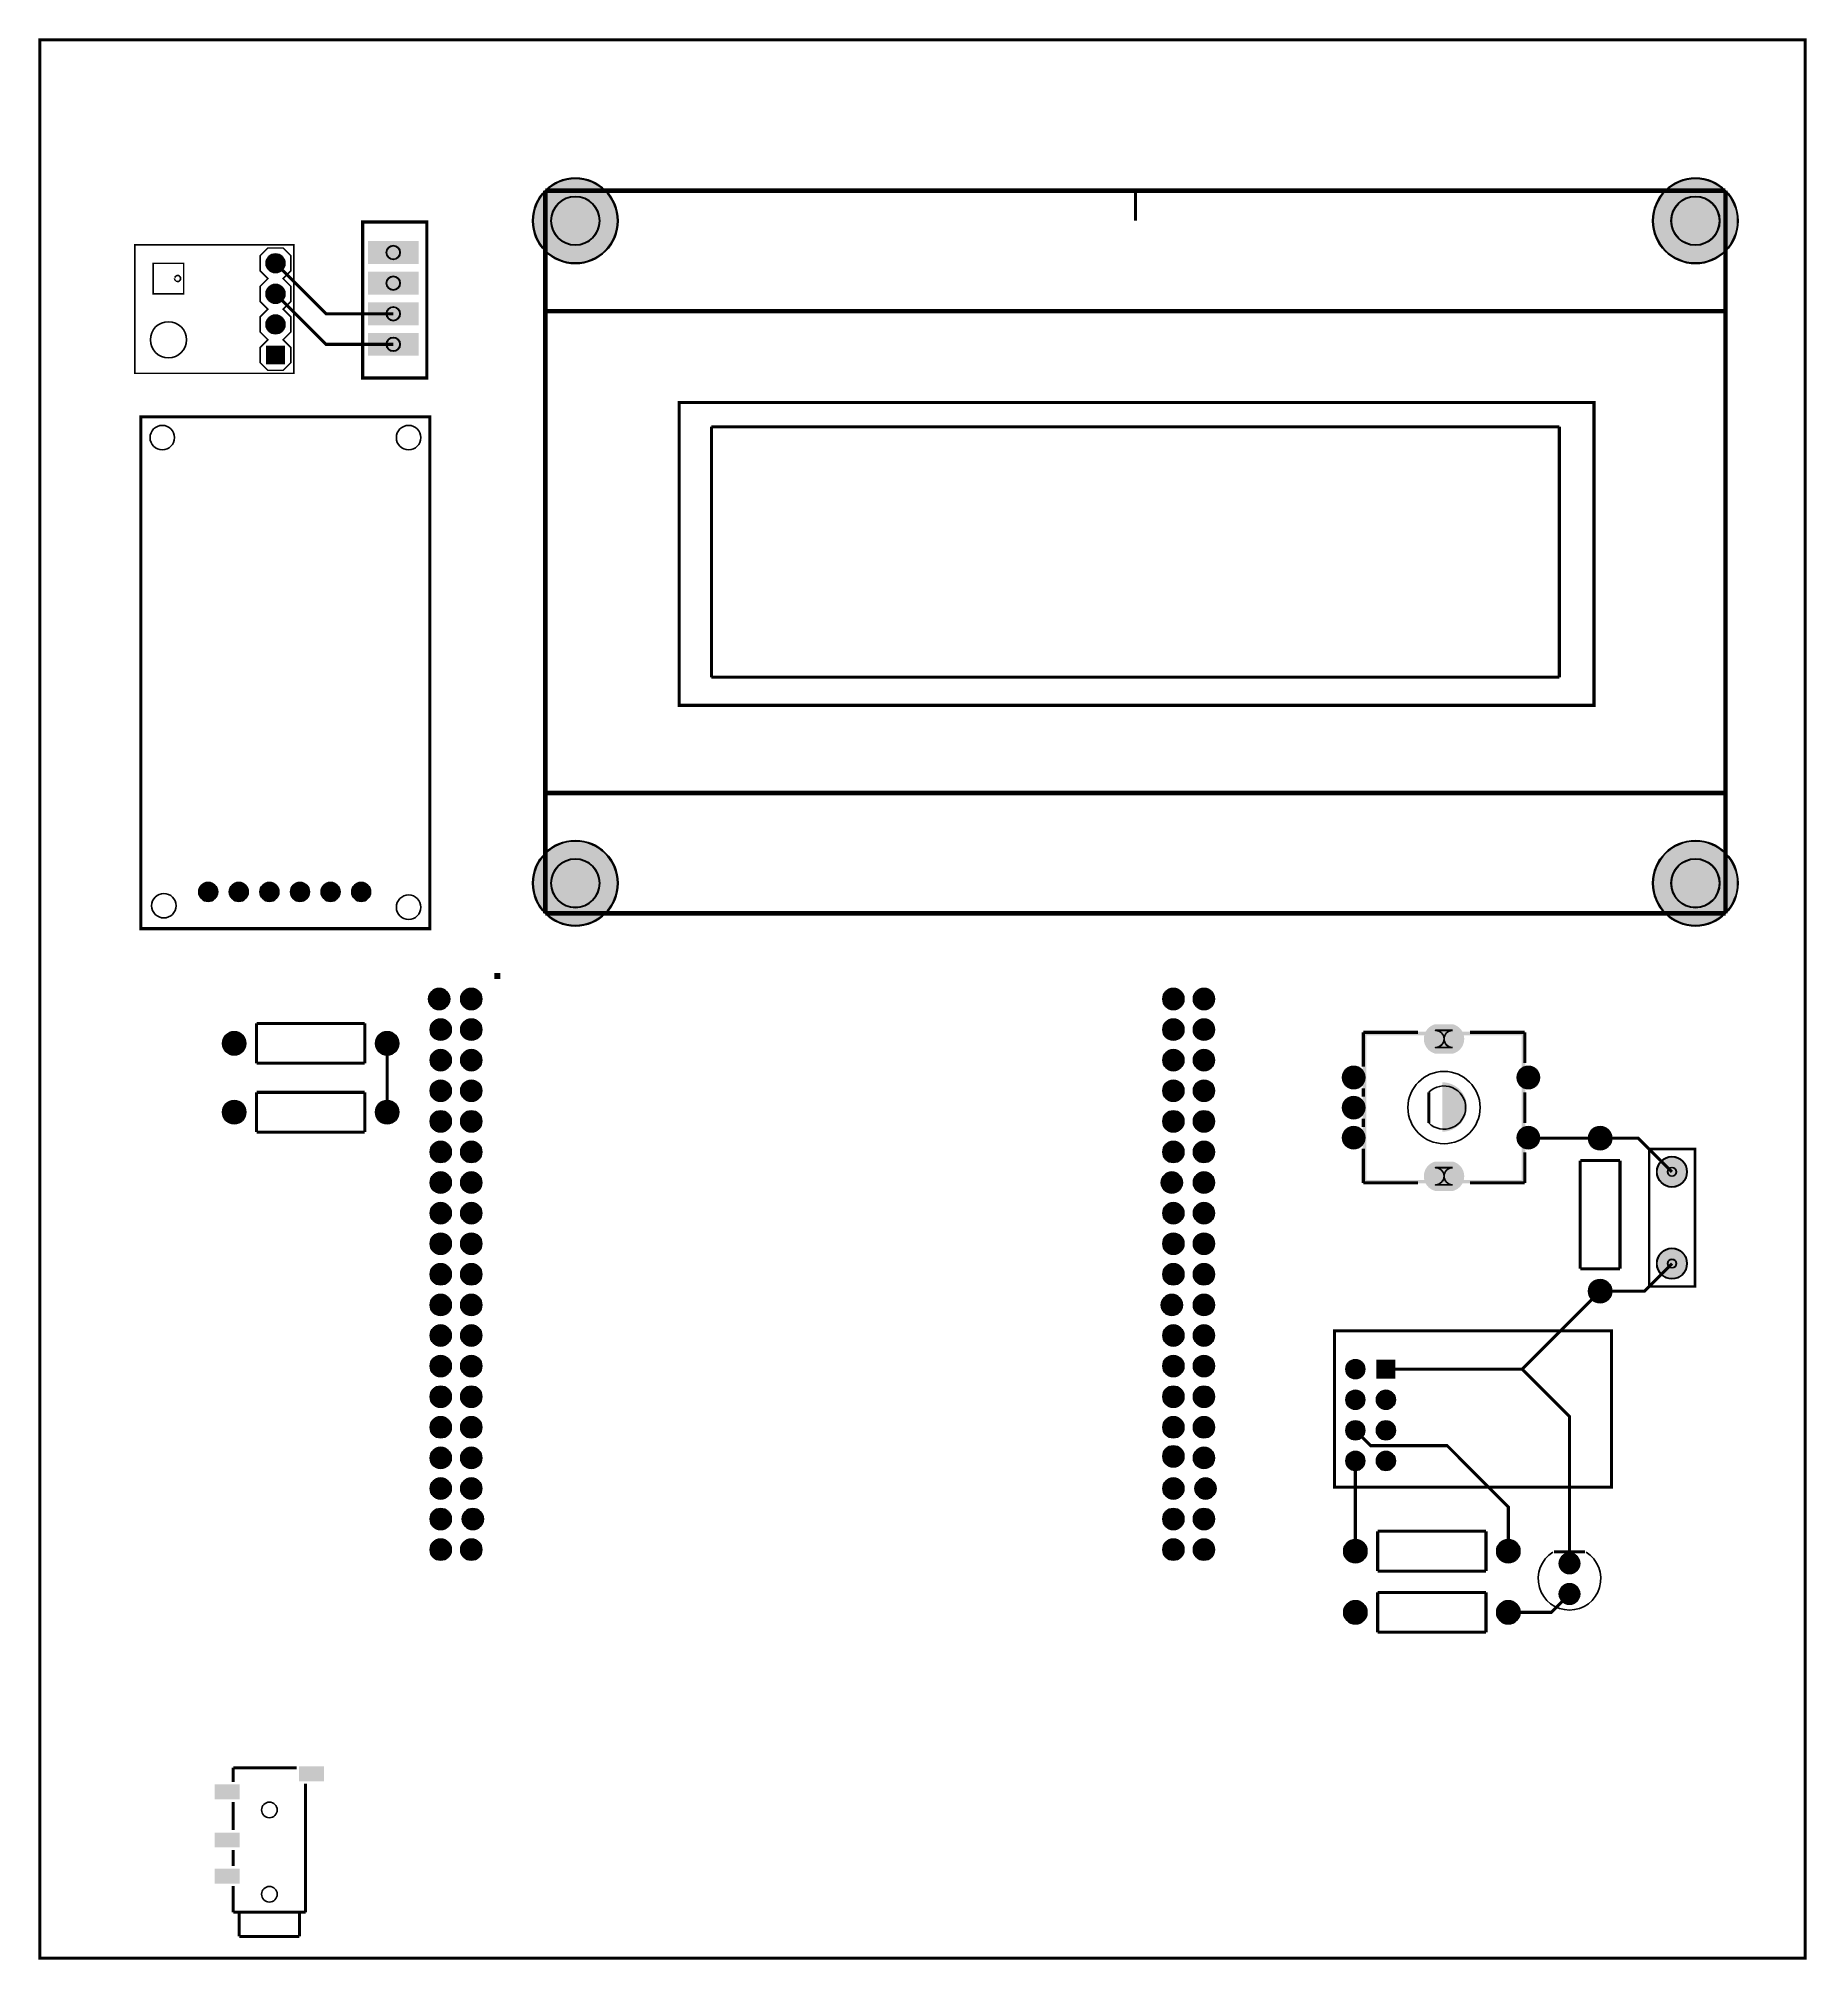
# Model space of a CAD drawing. Extents: x 295 to 6075, y -2935 to 3345.
import ezdxf

# ---------------------------------------------------------------- set-up
doc = ezdxf.new("R2010")
doc.units = 9
for name, color, linetype, true_color in [('BoardOutLine', 7, 'Continuous', 0xff00ff), ('BottomSolderMaskLayer', 7, 'Continuous', 0xaa00ff), ('Document', 7, 'Continuous', 0xffffff), ('Multi-Layer', 7, 'Continuous', 0xc0c0c0), ('TopLayer', 7, 'Continuous', 0xff0000), ('TopPasteMaskLayer', 7, 'Continuous', 0x808080), ('TopSilkLayer', 7, 'Continuous', 0xffcc00), ('TopSolderMaskLayer', 7, 'Continuous', 0x800080)]:
    doc.layers.add(name, color=color, linetype=linetype, true_color=true_color)

msp = doc.modelspace()

# ---------------------------------------------------------------- hatches: boundary and pattern name
at = {"layer": 'BottomSolderMaskLayer'}
for points in [[(1910.4, 2748.8, 1), (2190, 2748.8, 1)], [(5571.8, 2748.8, 1), (5851.4, 2748.8, 1)], [(1039.3, 2610, 1), (1100.7, 2610, 1)], [(1372.3, 2682.4), (1537.7, 2682.4), (1537.7, 2607.6), (1372.3, 2607.6)], [(1372.3, 2582.4), (1537.7, 2582.4), (1537.7, 2507.6), (1372.3, 2507.6)], [(1039.3, 2510, 1), (1100.7, 2510, 1)], [(1372.3, 2482.4), (1537.7, 2482.4), (1537.7, 2407.6), (1372.3, 2407.6)], [(1039.3, 2410, 1), (1100.7, 2410, 1)], [(1100.7, 2279.3), (1039.3, 2279.3), (1039.3, 2340.7), (1100.7, 2340.7)], [(1372.3, 2382.4), (1537.7, 2382.4), (1537.7, 2307.6), (1372.3, 2307.6)], [(1910.4, 583.4, 1), (2190, 583.4, 1)], [(5571.8, 583.4, 1), (5851.4, 583.4, 1)], [(819, 555, 1), (881, 555, 1)], [(919, 555, 1), (981, 555, 1)], [(1019, 555, 1), (1081, 555, 1)], [(1119, 555, 1), (1181, 555, 1)], [(1219, 555, 1), (1281, 555, 1)], [(1319, 555, 1), (1381, 555, 1)], [(1570.5, 205, 1), (1639.5, 205, 1)], [(1675.5, 205, 1), (1744.5, 205, 1)], [(3970.5, 205, 1), (4039.5, 205, 1)], [(4070.5, 205, 1), (4139.5, 205, 1)], [(1575.5, 105, 1), (1644.5, 105, 1)], [(1675.5, 105, 1), (1744.5, 105, 1)], [(3970.5, 105, 1), (4039.5, 105, 1)], [(4070.5, 105, 1), (4139.5, 105, 1)], [(897, 60, 1), (973, 60, 1)], [(1397, 60, 1), (1473, 60, 1)], [(4918, 122.7, -0.785398), (4918, 26.2), (4861.7, 26.2, -0.785398), (4861.7, 122.7)], [(1575.5, 5, 1), (1644.5, 5, 1)], [(1675.5, 5, 1), (1744.5, 5, 1)], [(3970.5, 5, 1), (4039.5, 5, 1)], [(4070.5, 5, 1), (4139.5, 5, 1)], [(1575.5, -95, 1), (1644.5, -95, 1)], [(1675.5, -95, 1), (1744.5, -95, 1)], [(3970.5, -95, 1), (4039.5, -95, 1)], [(4070.5, -95, 1), (4139.5, -95, 1)], [(4558.1, -51.6, 1), (4631, -51.6, 1)], [(5129, -51.6, 1), (5201.9, -51.6, 1)], [(4558.1, -150, 1), (4631, -150, 1)], [(897, -165, 1), (973, -165, 1)], [(1397, -165, 1), (1473, -165, 1)], [(1575.5, -195, 1), (1644.5, -195, 1)], [(1675.5, -195, 1), (1744.5, -195, 1)], [(3970.5, -195, 1), (4039.5, -195, 1)], [(4070.5, -195, 1), (4139.5, -195, 1)], [(4558.1, -248.4, 1), (4631, -248.4, 1)], [(5129, -248.4, 1), (5201.9, -248.4, 1)], [(5362, -250, 1), (5438, -250, 1)], [(1575.5, -295, 1), (1644.5, -295, 1)], [(1675.5, -295, 1), (1744.5, -295, 1)], [(3970.5, -295, 1), (4039.5, -295, 1)], [(4070.5, -295, 1), (4139.5, -295, 1)], [(5585, -360, 1), (5685, -360, 1)], [(1575.5, -395, 1), (1644.5, -395, 1)], [(1675.5, -395, 1), (1744.5, -395, 1)], [(3965.5, -395, 1), (4034.5, -395, 1)], [(4070.5, -395, 1), (4139.5, -395, 1)], [(4918, -326.2, -0.785398), (4918, -422.7), (4861.7, -422.7, -0.785398), (4861.7, -326.2)], [(1575.5, -495, 1), (1644.5, -495, 1)], [(1675.5, -495, 1), (1744.5, -495, 1)], [(3970.5, -495, 1), (4039.5, -495, 1)], [(4070.5, -495, 1), (4139.5, -495, 1)], [(1575.5, -595, 1), (1644.5, -595, 1)], [(1675.5, -595, 1), (1744.5, -595, 1)], [(3970.5, -595, 1), (4039.5, -595, 1)], [(4070.5, -595, 1), (4139.5, -595, 1)], [(5585, -660, 1), (5685, -660, 1)], [(1575.5, -695, 1), (1644.5, -695, 1)], [(1675.5, -695, 1), (1744.5, -695, 1)], [(3970.5, -695, 1), (4039.5, -695, 1)], [(4070.5, -695, 1), (4139.5, -695, 1)], [(5362, -750, 1), (5438, -750, 1)], [(1575.5, -795, 1), (1644.5, -795, 1)], [(1675.5, -795, 1), (1744.5, -795, 1)], [(3965.5, -795, 1), (4034.5, -795, 1)], [(4070.5, -795, 1), (4139.5, -795, 1)], [(1575.5, -895, 1), (1644.5, -895, 1)], [(1675.5, -895, 1), (1744.5, -895, 1)], [(3970.5, -895, 1), (4039.5, -895, 1)], [(4070.5, -895, 1), (4139.5, -895, 1)], [(1575.5, -995, 1), (1644.5, -995, 1)], [(1675.5, -995, 1), (1744.5, -995, 1)], [(3970.5, -995, 1), (4039.5, -995, 1)], [(4070.5, -995, 1), (4139.5, -995, 1)], [(4569, -1005, 1), (4631, -1005, 1)], [(4731, -974), (4731, -1036), (4669, -1036), (4669, -974)], [(1575.5, -1095, 1), (1644.5, -1095, 1)], [(1675.5, -1095, 1), (1744.5, -1095, 1)], [(3970.5, -1095, 1), (4039.5, -1095, 1)], [(4070.5, -1095, 1), (4139.5, -1095, 1)], [(4569, -1105, 1), (4631, -1105, 1)], [(4669, -1105, 1), (4731, -1105, 1)], [(1575.5, -1195, 1), (1644.5, -1195, 1)], [(1675.5, -1195, 1), (1744.5, -1195, 1)], [(3970.5, -1195, 1), (4039.5, -1195, 1)], [(4070.5, -1195, 1), (4139.5, -1195, 1)], [(4569, -1205, 1), (4631, -1205, 1)], [(4669, -1205, 1), (4731, -1205, 1)], [(3970.5, -1290, 1), (4039.5, -1290, 1)], [(1575.5, -1295, 1), (1644.5, -1295, 1)], [(1675.5, -1295, 1), (1744.5, -1295, 1)], [(4070.5, -1295, 1), (4139.5, -1295, 1)], [(4569, -1305, 1), (4631, -1305, 1)], [(4669, -1305, 1), (4731, -1305, 1)], [(1575.5, -1395, 1), (1644.5, -1395, 1)], [(1675.5, -1395, 1), (1744.5, -1395, 1)], [(3970.5, -1395, 1), (4039.5, -1395, 1)], [(4075.5, -1395, 1), (4144.5, -1395, 1)], [(1575.5, -1495, 1), (1644.5, -1495, 1)], [(1680.5, -1495, 1), (1749.5, -1495, 1)], [(3970.5, -1495, 1), (4039.5, -1495, 1)], [(4070.5, -1495, 1), (4139.5, -1495, 1)], [(1575.5, -1595, 1), (1644.5, -1595, 1)], [(1675.5, -1595, 1), (1744.5, -1595, 1)], [(3970.5, -1595, 1), (4039.5, -1595, 1)], [(4070.5, -1595, 1), (4139.5, -1595, 1)], [(4562, -1600, 1), (4638, -1600, 1)], [(5062, -1600, 1), (5138, -1600, 1)], [(5266.5, -1640, 1), (5333.5, -1640, 1)], [(5266.5, -1740, 1), (5333.5, -1740, 1)], [(4562, -1800, 1), (4638, -1800, 1)], [(5062, -1800, 1), (5138, -1800, 1)]]:
    msp.add_hatch(color=256, dxfattribs=at).paths.add_polyline_path(points)
at = {"layer": 'Document'}
for points in [[(5143.8, 98), (4624.1, 98), (4624.1, 86.2), (5143.8, 86.2)], [(4624.1, 86.2), (4624.1, -386.2), (4635.9, -386.2), (4635.9, 86.2)], [(5155.6, 98), (5155.6, -398), (5143.8, -398), (5143.8, 98)], [(4883.9, -67.3), (4886.5, -67.4), (4889.1, -67.5), (4891.6, -67.7), (4894.2, -68), (4896.7, -68.3), (4899.2, -68.8), (4901.7, -69.3), (4904.2, -69.9), (4906.7, -70.6), (4909.1, -71.4), (4911.5, -72.2), (4913.9, -73.1), (4916.3, -74.1), (4918.6, -75.2), (4920.9, -76.3), (4923.2, -77.5), (4925.4, -78.8), (4927.6, -80.1), (4929.7, -81.6), (4931.8, -83), (4933.8, -84.6), (4935.8, -86.2), (4937.8, -87.9), (4939.6, -89.6), (4941.5, -91.4), (4943.2, -93.3), (4944.9, -95.2), (4946.6, -97.1), (4948.2, -99.2), (4949.7, -101.2), (4951.1, -103.3), (4952.5, -105.5), (4953.8, -107.7), (4955.1, -109.9), (4956.3, -112.2), (4957.4, -114.5), (4958.4, -116.9), (4959.3, -119.2), (4960.2, -121.6), (4961, -124.1), (4961.7, -126.5), (4962.4, -129), (4962.9, -131.5), (4963.4, -134), (4963.8, -136.5), (4964.1, -139.1), (4964.4, -141.6), (4964.6, -144.2), (4964.6, -146.8), (4964.6, -149.3), (4964.6, -151.9), (4964.4, -154.4), (4964.1, -157), (4963.8, -159.5), (4963.4, -162), (4962.9, -164.6), (4962.4, -167.1), (4961.7, -169.5), (4961, -172), (4960.2, -174.4), (4959.3, -176.8), (4958.4, -179.2), (4957.4, -181.6), (4956.3, -183.9), (4955.1, -186.1), (4953.8, -188.4), (4952.5, -190.6), (4951.1, -192.7), (4949.7, -194.8), (4948.2, -196.9), (4946.6, -198.9), (4944.9, -200.9), (4943.2, -202.8), (4941.5, -204.6), (4939.6, -206.4), (4937.8, -208.2), (4935.8, -209.9), (4933.8, -211.5), (4931.8, -213), (4929.7, -214.5), (4927.6, -215.9), (4925.4, -217.3), (4923.2, -218.6), (4920.9, -219.8), (4918.6, -220.9), (4916.3, -222), (4913.9, -223), (4911.5, -223.9), (4909.1, -224.7), (4906.7, -225.5), (4904.2, -226.2), (4901.7, -226.8), (4899.2, -227.3), (4896.7, -227.7), (4894.2, -228.1), (4891.6, -228.4), (4889.1, -228.6), (4886.5, -228.7), (4883.9, -228.7)], [(5143.8, -398), (4624.1, -398), (4624.1, -386.2), (5143.8, -386.2)]]:
    msp.add_hatch(color=256, dxfattribs=at).paths.add_polyline_path(points)
at = {"layer": 'Multi-Layer'}
for points in [[(1912.4, 2748.8, 1), (2188, 2748.8, 1)], [(5573.8, 2748.8, 1), (5849.4, 2748.8, 1)], [(1040.3, 2610, 1), (1099.7, 2610, 1)], [(1376.3, 2678.5), (1533.7, 2678.5), (1533.7, 2611.5), (1376.3, 2611.5)], [(1376.3, 2578.5), (1533.7, 2578.5), (1533.7, 2511.5), (1376.3, 2511.5)], [(1040.3, 2510, 1), (1099.7, 2510, 1)], [(1376.3, 2478.5), (1533.7, 2478.5), (1533.7, 2411.5), (1376.3, 2411.5)], [(1040.3, 2410, 1), (1099.7, 2410, 1)], [(1099.7, 2280.3), (1040.3, 2280.3), (1040.3, 2339.7), (1099.7, 2339.7)], [(1376.3, 2378.5), (1533.7, 2378.5), (1533.7, 2311.5), (1376.3, 2311.5)], [(1912.4, 583.4, 1), (2188, 583.4, 1)], [(5573.8, 583.4, 1), (5849.4, 583.4, 1)], [(820, 555, 1), (880, 555, 1)], [(920, 555, 1), (980, 555, 1)], [(1020, 555, 1), (1080, 555, 1)], [(1120, 555, 1), (1180, 555, 1)], [(1220, 555, 1), (1280, 555, 1)], [(1320, 555, 1), (1380, 555, 1)], [(1572.5, 205, 1), (1637.5, 205, 1)], [(1677.5, 205, 1), (1742.5, 205, 1)], [(3972.5, 205, 1), (4037.5, 205, 1)], [(4072.5, 205, 1), (4137.5, 205, 1)], [(1577.5, 105, 1), (1642.5, 105, 1)], [(1677.5, 105, 1), (1742.5, 105, 1)], [(3972.5, 105, 1), (4037.5, 105, 1)], [(4072.5, 105, 1), (4137.5, 105, 1)], [(898, 60, 1), (972, 60, 1)], [(1398, 60, 1), (1472, 60, 1)], [(4917.4, 121.7, -0.785398), (4917.4, 27.2), (4862.3, 27.2, -0.785398), (4862.3, 121.7)], [(1577.5, 5, 1), (1642.5, 5, 1)], [(1677.5, 5, 1), (1742.5, 5, 1)], [(3972.5, 5, 1), (4037.5, 5, 1)], [(4072.5, 5, 1), (4137.5, 5, 1)], [(1577.5, -95, 1), (1642.5, -95, 1)], [(1677.5, -95, 1), (1742.5, -95, 1)], [(3972.5, -95, 1), (4037.5, -95, 1)], [(4072.5, -95, 1), (4137.5, -95, 1)], [(4559.1, -51.6, 1), (4630, -51.6, 1)], [(5130, -51.6, 1), (5200.9, -51.6, 1)], [(4559.1, -150, 1), (4630, -150, 1)], [(898, -165, 1), (972, -165, 1)], [(1398, -165, 1), (1472, -165, 1)], [(1577.5, -195, 1), (1642.5, -195, 1)], [(1677.5, -195, 1), (1742.5, -195, 1)], [(3972.5, -195, 1), (4037.5, -195, 1)], [(4072.5, -195, 1), (4137.5, -195, 1)], [(4559.1, -248.4, 1), (4630, -248.4, 1)], [(5130, -248.4, 1), (5200.9, -248.4, 1)], [(5363, -250, 1), (5437, -250, 1)], [(1577.5, -295, 1), (1642.5, -295, 1)], [(1677.5, -295, 1), (1742.5, -295, 1)], [(3972.5, -295, 1), (4037.5, -295, 1)], [(4072.5, -295, 1), (4137.5, -295, 1)], [(5586, -360, 1), (5684, -360, 1)], [(1577.5, -395, 1), (1642.5, -395, 1)], [(1677.5, -395, 1), (1742.5, -395, 1)], [(3967.5, -395, 1), (4032.5, -395, 1)], [(4072.5, -395, 1), (4137.5, -395, 1)], [(4917.4, -327.2, -0.785398), (4917.4, -421.7), (4862.3, -421.7, -0.785398), (4862.3, -327.2)], [(1577.5, -495, 1), (1642.5, -495, 1)], [(1677.5, -495, 1), (1742.5, -495, 1)], [(3972.5, -495, 1), (4037.5, -495, 1)], [(4072.5, -495, 1), (4137.5, -495, 1)], [(1577.5, -595, 1), (1642.5, -595, 1)], [(1677.5, -595, 1), (1742.5, -595, 1)], [(3972.5, -595, 1), (4037.5, -595, 1)], [(4072.5, -595, 1), (4137.5, -595, 1)], [(5586, -660, 1), (5684, -660, 1)], [(1577.5, -695, 1), (1642.5, -695, 1)], [(1677.5, -695, 1), (1742.5, -695, 1)], [(3972.5, -695, 1), (4037.5, -695, 1)], [(4072.5, -695, 1), (4137.5, -695, 1)], [(5363, -750, 1), (5437, -750, 1)], [(1577.5, -795, 1), (1642.5, -795, 1)], [(1677.5, -795, 1), (1742.5, -795, 1)], [(3967.5, -795, 1), (4032.5, -795, 1)], [(4072.5, -795, 1), (4137.5, -795, 1)], [(1577.5, -895, 1), (1642.5, -895, 1)], [(1677.5, -895, 1), (1742.5, -895, 1)], [(3972.5, -895, 1), (4037.5, -895, 1)], [(4072.5, -895, 1), (4137.5, -895, 1)], [(1577.5, -995, 1), (1642.5, -995, 1)], [(1677.5, -995, 1), (1742.5, -995, 1)], [(3972.5, -995, 1), (4037.5, -995, 1)], [(4072.5, -995, 1), (4137.5, -995, 1)], [(4570, -1005, 1), (4630, -1005, 1)], [(4730, -975), (4730, -1035), (4670, -1035), (4670, -975)], [(1577.5, -1095, 1), (1642.5, -1095, 1)], [(1677.5, -1095, 1), (1742.5, -1095, 1)], [(3972.5, -1095, 1), (4037.5, -1095, 1)], [(4072.5, -1095, 1), (4137.5, -1095, 1)], [(4570, -1105, 1), (4630, -1105, 1)], [(4670, -1105, 1), (4730, -1105, 1)], [(1577.5, -1195, 1), (1642.5, -1195, 1)], [(1677.5, -1195, 1), (1742.5, -1195, 1)], [(3972.5, -1195, 1), (4037.5, -1195, 1)], [(4072.5, -1195, 1), (4137.5, -1195, 1)], [(4570, -1205, 1), (4630, -1205, 1)], [(4670, -1205, 1), (4730, -1205, 1)], [(1577.5, -1295, 1), (1642.5, -1295, 1)], [(1677.5, -1295, 1), (1742.5, -1295, 1)], [(3972.5, -1290, 1), (4037.5, -1290, 1)], [(4072.5, -1295, 1), (4137.5, -1295, 1)], [(4570, -1305, 1), (4630, -1305, 1)], [(4670, -1305, 1), (4730, -1305, 1)], [(1577.5, -1395, 1), (1642.5, -1395, 1)], [(1677.5, -1395, 1), (1742.5, -1395, 1)], [(3972.5, -1395, 1), (4037.5, -1395, 1)], [(4077.5, -1395, 1), (4142.5, -1395, 1)], [(1577.5, -1495, 1), (1642.5, -1495, 1)], [(1682.5, -1495, 1), (1747.5, -1495, 1)], [(3972.5, -1495, 1), (4037.5, -1495, 1)], [(4072.5, -1495, 1), (4137.5, -1495, 1)], [(1577.5, -1595, 1), (1642.5, -1595, 1)], [(1677.5, -1595, 1), (1742.5, -1595, 1)], [(3972.5, -1595, 1), (4037.5, -1595, 1)], [(4072.5, -1595, 1), (4137.5, -1595, 1)], [(4563, -1600, 1), (4637, -1600, 1)], [(5063, -1600, 1), (5137, -1600, 1)], [(5267.5, -1640, 1), (5332.5, -1640, 1)], [(5267.5, -1740, 1), (5332.5, -1740, 1)], [(4563, -1800, 1), (4637, -1800, 1)], [(5063, -1800, 1), (5137, -1800, 1)]]:
    msp.add_hatch(color=256, dxfattribs=at).paths.add_polyline_path(points)
at = {"layer": 'TopLayer'}
for points in [[(1148.4, -2351.3), (1148.4, -2304.1), (1227.2, -2304.1), (1227.2, -2351.3)], [(872.8, -2410.4), (872.8, -2363.1), (951.6, -2363.1), (951.6, -2410.4)], [(872.8, -2567.8), (872.8, -2520.6), (951.6, -2520.6), (951.6, -2567.8)], [(872.8, -2685.9), (872.8, -2638.7), (951.6, -2638.7), (951.6, -2685.9)]]:
    msp.add_hatch(color=256, dxfattribs=at).paths.add_polyline_path(points)
at = {"layer": 'TopPasteMaskLayer'}
for points in [[(1148.4, -2351.3), (1148.4, -2304.1), (1227.2, -2304.1), (1227.2, -2351.3)], [(872.8, -2410.4), (872.8, -2363.1), (951.6, -2363.1), (951.6, -2410.4)], [(872.8, -2567.8), (872.8, -2520.6), (951.6, -2520.6), (951.6, -2567.8)], [(872.8, -2685.9), (872.8, -2638.7), (951.6, -2638.7), (951.6, -2685.9)]]:
    msp.add_hatch(color=256, dxfattribs=at).paths.add_polyline_path(points)
at = {"layer": 'TopSolderMaskLayer'}
for points in [[(1910.4, 2748.8, 1), (2190, 2748.8, 1)], [(5571.8, 2748.8, 1), (5851.4, 2748.8, 1)], [(1039.3, 2610, 1), (1100.7, 2610, 1)], [(1372.3, 2682.4), (1537.7, 2682.4), (1537.7, 2607.6), (1372.3, 2607.6)], [(1372.3, 2582.4), (1537.7, 2582.4), (1537.7, 2507.6), (1372.3, 2507.6)], [(1039.3, 2510, 1), (1100.7, 2510, 1)], [(1372.3, 2482.4), (1537.7, 2482.4), (1537.7, 2407.6), (1372.3, 2407.6)], [(1039.3, 2410, 1), (1100.7, 2410, 1)], [(1100.7, 2279.3), (1039.3, 2279.3), (1039.3, 2340.7), (1100.7, 2340.7)], [(1372.3, 2382.4), (1537.7, 2382.4), (1537.7, 2307.6), (1372.3, 2307.6)], [(1910.4, 583.4, 1), (2190, 583.4, 1)], [(5571.8, 583.4, 1), (5851.4, 583.4, 1)], [(819, 555, 1), (881, 555, 1)], [(919, 555, 1), (981, 555, 1)], [(1019, 555, 1), (1081, 555, 1)], [(1119, 555, 1), (1181, 555, 1)], [(1219, 555, 1), (1281, 555, 1)], [(1319, 555, 1), (1381, 555, 1)], [(1570.5, 205, 1), (1639.5, 205, 1)], [(1675.5, 205, 1), (1744.5, 205, 1)], [(3970.5, 205, 1), (4039.5, 205, 1)], [(4070.5, 205, 1), (4139.5, 205, 1)], [(1575.5, 105, 1), (1644.5, 105, 1)], [(1675.5, 105, 1), (1744.5, 105, 1)], [(3970.5, 105, 1), (4039.5, 105, 1)], [(4070.5, 105, 1), (4139.5, 105, 1)], [(897, 60, 1), (973, 60, 1)], [(1397, 60, 1), (1473, 60, 1)], [(4918, 122.7, -0.785398), (4918, 26.2), (4861.7, 26.2, -0.785398), (4861.7, 122.7)], [(1575.5, 5, 1), (1644.5, 5, 1)], [(1675.5, 5, 1), (1744.5, 5, 1)], [(3970.5, 5, 1), (4039.5, 5, 1)], [(4070.5, 5, 1), (4139.5, 5, 1)], [(1575.5, -95, 1), (1644.5, -95, 1)], [(1675.5, -95, 1), (1744.5, -95, 1)], [(3970.5, -95, 1), (4039.5, -95, 1)], [(4070.5, -95, 1), (4139.5, -95, 1)], [(4558.1, -51.6, 1), (4631, -51.6, 1)], [(5129, -51.6, 1), (5201.9, -51.6, 1)], [(4558.1, -150, 1), (4631, -150, 1)], [(897, -165, 1), (973, -165, 1)], [(1397, -165, 1), (1473, -165, 1)], [(1575.5, -195, 1), (1644.5, -195, 1)], [(1675.5, -195, 1), (1744.5, -195, 1)], [(3970.5, -195, 1), (4039.5, -195, 1)], [(4070.5, -195, 1), (4139.5, -195, 1)], [(4558.1, -248.4, 1), (4631, -248.4, 1)], [(5129, -248.4, 1), (5201.9, -248.4, 1)], [(5362, -250, 1), (5438, -250, 1)], [(1575.5, -295, 1), (1644.5, -295, 1)], [(1675.5, -295, 1), (1744.5, -295, 1)], [(3970.5, -295, 1), (4039.5, -295, 1)], [(4070.5, -295, 1), (4139.5, -295, 1)], [(5585, -360, 1), (5685, -360, 1)], [(1575.5, -395, 1), (1644.5, -395, 1)], [(1675.5, -395, 1), (1744.5, -395, 1)], [(3965.5, -395, 1), (4034.5, -395, 1)], [(4070.5, -395, 1), (4139.5, -395, 1)], [(4918, -326.2, -0.785398), (4918, -422.7), (4861.7, -422.7, -0.785398), (4861.7, -326.2)], [(1575.5, -495, 1), (1644.5, -495, 1)], [(1675.5, -495, 1), (1744.5, -495, 1)], [(3970.5, -495, 1), (4039.5, -495, 1)], [(4070.5, -495, 1), (4139.5, -495, 1)], [(1575.5, -595, 1), (1644.5, -595, 1)], [(1675.5, -595, 1), (1744.5, -595, 1)], [(3970.5, -595, 1), (4039.5, -595, 1)], [(4070.5, -595, 1), (4139.5, -595, 1)], [(5585, -660, 1), (5685, -660, 1)], [(1575.5, -695, 1), (1644.5, -695, 1)], [(1675.5, -695, 1), (1744.5, -695, 1)], [(3970.5, -695, 1), (4039.5, -695, 1)], [(4070.5, -695, 1), (4139.5, -695, 1)], [(5362, -750, 1), (5438, -750, 1)], [(1575.5, -795, 1), (1644.5, -795, 1)], [(1675.5, -795, 1), (1744.5, -795, 1)], [(3965.5, -795, 1), (4034.5, -795, 1)], [(4070.5, -795, 1), (4139.5, -795, 1)], [(1575.5, -895, 1), (1644.5, -895, 1)], [(1675.5, -895, 1), (1744.5, -895, 1)], [(3970.5, -895, 1), (4039.5, -895, 1)], [(4070.5, -895, 1), (4139.5, -895, 1)], [(1575.5, -995, 1), (1644.5, -995, 1)], [(1675.5, -995, 1), (1744.5, -995, 1)], [(3970.5, -995, 1), (4039.5, -995, 1)], [(4070.5, -995, 1), (4139.5, -995, 1)], [(4569, -1005, 1), (4631, -1005, 1)], [(4731, -974), (4731, -1036), (4669, -1036), (4669, -974)], [(1575.5, -1095, 1), (1644.5, -1095, 1)], [(1675.5, -1095, 1), (1744.5, -1095, 1)], [(3970.5, -1095, 1), (4039.5, -1095, 1)], [(4070.5, -1095, 1), (4139.5, -1095, 1)], [(4569, -1105, 1), (4631, -1105, 1)], [(4669, -1105, 1), (4731, -1105, 1)], [(1575.5, -1195, 1), (1644.5, -1195, 1)], [(1675.5, -1195, 1), (1744.5, -1195, 1)], [(3970.5, -1195, 1), (4039.5, -1195, 1)], [(4070.5, -1195, 1), (4139.5, -1195, 1)], [(4569, -1205, 1), (4631, -1205, 1)], [(4669, -1205, 1), (4731, -1205, 1)], [(3970.5, -1290, 1), (4039.5, -1290, 1)], [(1575.5, -1295, 1), (1644.5, -1295, 1)], [(1675.5, -1295, 1), (1744.5, -1295, 1)], [(4070.5, -1295, 1), (4139.5, -1295, 1)], [(4569, -1305, 1), (4631, -1305, 1)], [(4669, -1305, 1), (4731, -1305, 1)], [(1575.5, -1395, 1), (1644.5, -1395, 1)], [(1675.5, -1395, 1), (1744.5, -1395, 1)], [(3970.5, -1395, 1), (4039.5, -1395, 1)], [(4075.5, -1395, 1), (4144.5, -1395, 1)], [(1575.5, -1495, 1), (1644.5, -1495, 1)], [(1680.5, -1495, 1), (1749.5, -1495, 1)], [(3970.5, -1495, 1), (4039.5, -1495, 1)], [(4070.5, -1495, 1), (4139.5, -1495, 1)], [(1575.5, -1595, 1), (1644.5, -1595, 1)], [(1675.5, -1595, 1), (1744.5, -1595, 1)], [(3970.5, -1595, 1), (4039.5, -1595, 1)], [(4070.5, -1595, 1), (4139.5, -1595, 1)], [(4562, -1600, 1), (4638, -1600, 1)], [(5062, -1600, 1), (5138, -1600, 1)], [(5266.5, -1640, 1), (5333.5, -1640, 1)], [(5266.5, -1740, 1), (5333.5, -1740, 1)], [(4562, -1800, 1), (4638, -1800, 1)], [(5062, -1800, 1), (5138, -1800, 1)], [(1146.8, -2351.9), (1146.8, -2303.5), (1228.8, -2303.5), (1228.8, -2351.9)], [(871.2, -2410.9), (871.2, -2362.5), (953.2, -2362.5), (953.2, -2410.9)], [(871.2, -2568.4), (871.2, -2520), (953.2, -2520), (953.2, -2568.4)], [(871.2, -2686.5), (871.2, -2638.1), (953.2, -2638.1), (953.2, -2686.5)]]:
    msp.add_hatch(color=256, dxfattribs=at).paths.add_polyline_path(points)

# ---------------------------------------------------------------- linework, layer by layer
at = {"layer": 'BoardOutLine', "const_width": 10}
for points in [[(300, 3340), (6070, 3340), (6070, -2930), (300, -2930), (300, 3340)], [(5437.4, -879.4), (5437.4, -1391.2), (4531.9, -1391.2), (4531.9, -879.4), (5437.4, -879.4)]]:
    msp.add_lwpolyline(points, close=True, dxfattribs=at)
at = {"layer": 'BottomSolderMaskLayer'}
for points in [[(1070, 2630.3), (1070, 2630.3)], [(1070, 2589.7), (1070, 2589.7)], [(1070, 2530.3), (1070, 2530.3)], [(1070, 2489.7), (1070, 2489.7)], [(1070, 2430.3), (1070, 2430.3)], [(1070, 2389.7), (1070, 2389.7)], [(1070, 2330.3), (1070, 2330.3)], [(1070, 2289.7), (1070, 2289.7)], [(4918, 102.6), (4861.7, 102.6)], [(4918, 46.3), (4861.7, 46.3)], [(4918, -346.3), (4861.7, -346.3)], [(4918, -402.6), (4861.7, -402.6)]]:
    msp.add_lwpolyline(points, close=True, dxfattribs=at)
for centre, radius in [((2050.2, 2748.8), 139.8), ((2050.2, 2748.8), 79.9), ((5711.6, 2748.8), 139.8), ((5711.6, 2748.8), 79.9), ((1070, 2610), 30.7), ((1455, 2645), 22.7), ((1070, 2510), 30.7), ((1455, 2545), 22.7), ((1455, 2445), 22.7), ((1070, 2410), 30.7), ((1455, 2345), 22.7), ((2050.2, 583.4), 139.8), ((5711.6, 583.4), 139.8), ((2050.2, 583.4), 79.9), ((5711.6, 583.4), 79.9), ((850, 555), 31), ((850, 555), 18.6), ((950, 555), 31), ((950, 555), 18.6), ((1050, 555), 31), ((1050, 555), 18.6), ((1150, 555), 31), ((1150, 555), 18.6), ((1250, 555), 31), ((1250, 555), 18.6), ((1350, 555), 31), ((1350, 555), 18.6), ((1605, 205), 34.5), ((1605, 205), 18.8), ((1710, 205), 34.5), ((1710, 205), 18.8), ((4005, 205), 34.5), ((4005, 205), 18.8), ((4105, 205), 34.5), ((4105, 205), 18.8), ((1610, 105), 34.5), ((1710, 105), 34.5), ((4005, 105), 34.5), ((4105, 105), 34.5), ((935, 60), 38), ((935, 60), 18.2), ((1435, 60), 38), ((1435, 60), 18.2), ((1610, 105), 18.8), ((1710, 105), 18.8), ((4005, 105), 18.8), ((4105, 105), 18.8), ((1610, 5), 34.5), ((1610, 5), 18.8), ((1710, 5), 34.5), ((1710, 5), 18.8), ((4005, 5), 34.5), ((4005, 5), 18.8), ((4105, 5), 34.5), ((4105, 5), 18.8), ((1610, -95), 34.5), ((1710, -95), 34.5), ((4005, -95), 34.5), ((4105, -95), 34.5), ((4594.6, -51.6), 36.4), ((4594.6, -51.6), 24.3), ((5165.4, -51.6), 36.4), ((5165.4, -51.6), 24.3), ((1610, -95), 18.8), ((1710, -95), 18.8), ((4005, -95), 18.8), ((4105, -95), 18.8), ((4594.6, -150), 36.4), ((935, -165), 38), ((935, -165), 18.2), ((1435, -165), 38), ((1435, -165), 18.2), ((1610, -195), 34.5), ((1610, -195), 18.8), ((1710, -195), 34.5), ((1710, -195), 18.8), ((4005, -195), 34.5), ((4005, -195), 18.8), ((4105, -195), 34.5), ((4105, -195), 18.8), ((4594.6, -150), 24.3), ((4594.6, -248.4), 36.4), ((4594.6, -248.4), 24.3), ((5165.4, -248.4), 36.4), ((5165.4, -248.4), 24.3), ((5400, -250), 38), ((5400, -250), 18.2), ((1610, -295), 34.5), ((1610, -295), 18.8), ((1710, -295), 34.5), ((1710, -295), 18.8), ((4005, -295), 34.5), ((4005, -295), 18.8), ((4105, -295), 34.5), ((4105, -295), 18.8), ((5635, -360), 50), ((1610, -395), 34.5), ((1610, -395), 18.8), ((1710, -395), 34.5), ((1710, -395), 18.8), ((4000, -395), 34.5), ((4000, -395), 18.8), ((4105, -395), 34.5), ((4105, -395), 18.8), ((5635, -360), 14.3), ((1610, -495), 34.5), ((1610, -495), 18.8), ((1710, -495), 34.5), ((1710, -495), 18.8), ((4005, -495), 34.5), ((4005, -495), 18.8), ((4105, -495), 34.5), ((4105, -495), 18.8), ((1610, -595), 34.5), ((1710, -595), 34.5), ((4005, -595), 34.5), ((4105, -595), 34.5), ((1610, -595), 18.8), ((1710, -595), 18.8), ((4005, -595), 18.8), ((4105, -595), 18.8), ((5635, -660), 50), ((1610, -695), 34.5), ((1610, -695), 18.8), ((1710, -695), 34.5), ((1710, -695), 18.8), ((4005, -695), 34.5), ((4005, -695), 18.8), ((4105, -695), 34.5), ((4105, -695), 18.8), ((5635, -660), 14.3), ((5400, -750), 38), ((5400, -750), 18.2), ((1610, -795), 34.5), ((1610, -795), 18.8), ((1710, -795), 34.5), ((1710, -795), 18.8), ((4000, -795), 34.5), ((4000, -795), 18.8), ((4105, -795), 34.5), ((4105, -795), 18.8), ((1610, -895), 34.5), ((1610, -895), 18.8), ((1710, -895), 34.5), ((1710, -895), 18.8), ((4005, -895), 34.5), ((4005, -895), 18.8), ((4105, -895), 34.5), ((4105, -895), 18.8), ((1610, -995), 34.5), ((1610, -995), 18.8), ((1710, -995), 34.5), ((1710, -995), 18.8), ((4005, -995), 34.5), ((4005, -995), 18.8), ((4105, -995), 34.5), ((4105, -995), 18.8), ((4600, -1005), 31), ((4600, -1005), 18.6), ((4700, -1005), 18.6), ((1610, -1095), 34.5), ((1710, -1095), 34.5), ((4005, -1095), 34.5), ((4105, -1095), 34.5), ((1610, -1095), 18.8), ((1710, -1095), 18.8), ((4005, -1095), 18.8), ((4105, -1095), 18.8), ((4600, -1105), 31), ((4600, -1105), 18.6), ((4700, -1105), 31), ((4700, -1105), 18.6), ((1610, -1195), 34.5), ((1610, -1195), 18.8), ((1710, -1195), 34.5), ((1710, -1195), 18.8), ((4005, -1195), 34.5), ((4005, -1195), 18.8), ((4105, -1195), 34.5), ((4105, -1195), 18.8), ((4600, -1205), 31), ((4600, -1205), 18.6), ((4700, -1205), 31), ((4700, -1205), 18.6), ((4005, -1290), 34.5), ((1610, -1295), 34.5), ((1610, -1295), 18.8), ((1710, -1295), 34.5), ((1710, -1295), 18.8), ((4005, -1290), 18.8), ((4105, -1295), 34.5), ((4105, -1295), 18.8), ((4600, -1305), 31), ((4600, -1305), 18.6), ((4700, -1305), 31), ((4700, -1305), 18.6), ((1610, -1395), 34.5), ((1610, -1395), 18.8), ((1710, -1395), 34.5), ((1710, -1395), 18.8), ((4005, -1395), 34.5), ((4005, -1395), 18.8), ((4110, -1395), 34.5), ((4110, -1395), 18.8), ((1610, -1495), 34.5), ((1610, -1495), 18.8), ((1715, -1495), 34.5), ((1715, -1495), 18.8), ((4005, -1495), 34.5), ((4005, -1495), 18.8), ((4105, -1495), 34.5), ((4105, -1495), 18.8), ((1610, -1595), 34.5), ((1710, -1595), 34.5), ((4005, -1595), 34.5), ((4105, -1595), 34.5), ((4600, -1600), 38), ((5100, -1600), 38), ((1610, -1595), 18.8), ((1710, -1595), 18.8), ((4005, -1595), 18.8), ((4105, -1595), 18.8), ((4600, -1600), 18.2), ((5100, -1600), 18.2), ((5300, -1640), 33.5), ((5300, -1640), 19.6), ((5300, -1740), 33.5), ((5300, -1740), 19.6), ((4600, -1800), 38), ((4600, -1800), 18.2), ((5100, -1800), 38), ((5100, -1800), 18.2)]:
    msp.add_circle(centre, radius, dxfattribs=at)
for centre, radius, start, end in [((1070, 2610), 20.3, 450, 270), ((1070, 2610), 20.3, 270, 450), ((1070, 2510), 20.3, 450, 270), ((1070, 2510), 20.3, 270, 450), ((1070, 2410), 20.3, 450, 270), ((1070, 2410), 20.3, 270, 450), ((1070, 2310), 20.3, 450, 270), ((1070, 2310), 20.3, 270, 450), ((4861.7, 74.4), 28.1, 270, 450), ((4918, 74.4), 28.1, 450, 270), ((4861.7, -374.4), 28.1, 270, 450), ((4918, -374.4), 28.1, 450, 270)]:
    msp.add_arc(centre, radius, start, end, dxfattribs=at)
at = {"layer": 'Multi-Layer'}
for points in [[(1070, 2629.7), (1070, 2629.7)], [(1070, 2590.3), (1070, 2590.3)], [(1070, 2529.7), (1070, 2529.7)], [(1070, 2490.3), (1070, 2490.3)], [(1070, 2429.7), (1070, 2429.7)], [(1070, 2390.3), (1070, 2390.3)], [(1070, 2329.7), (1070, 2329.7)], [(1070, 2290.3), (1070, 2290.3)], [(4917.4, 102), (4862.3, 102)], [(4917.4, 46.9), (4862.3, 46.9)], [(4917.4, -346.9), (4862.3, -346.9)], [(4917.4, -402), (4862.3, -402)]]:
    msp.add_lwpolyline(points, close=True, dxfattribs=at)
for centre, radius in [((2050.2, 2748.8), 137.8), ((2050.2, 2748.8), 78.7), ((5711.6, 2748.8), 137.8), ((5711.6, 2748.8), 78.7), ((1070, 2610), 29.7), ((1455, 2645), 21.7), ((1070, 2510), 29.7), ((1455, 2545), 21.7), ((1455, 2445), 21.7), ((720, 2360), 59.1), ((1070, 2410), 29.7), ((1455, 2345), 21.7), ((700, 2040), 40), ((1505, 2040), 40), ((2050.2, 583.4), 137.8), ((5711.6, 583.4), 137.8), ((2050.2, 583.4), 78.7), ((5711.6, 583.4), 78.7), ((850, 555), 30), ((850, 555), 18), ((950, 555), 30), ((950, 555), 18), ((1050, 555), 30), ((1050, 555), 18), ((1150, 555), 30), ((1150, 555), 18), ((1250, 555), 30), ((1250, 555), 18), ((1350, 555), 30), ((1350, 555), 18), ((705, 510), 40), ((1505, 505), 40), ((1605, 205), 32.5), ((1605, 205), 17.7), ((1710, 205), 32.5), ((1710, 205), 17.7), ((4005, 205), 32.5), ((4005, 205), 17.7), ((4105, 205), 32.5), ((4105, 205), 17.7), ((1610, 105), 32.5), ((1710, 105), 32.5), ((4005, 105), 32.5), ((4105, 105), 32.5), ((935, 60), 37), ((935, 60), 17.7), ((1435, 60), 37), ((1435, 60), 17.7), ((1610, 105), 17.7), ((1710, 105), 17.7), ((4005, 105), 17.7), ((4105, 105), 17.7), ((1610, 5), 32.5), ((1610, 5), 17.7), ((1710, 5), 32.5), ((1710, 5), 17.7), ((4005, 5), 32.5), ((4005, 5), 17.7), ((4105, 5), 32.5), ((4105, 5), 17.7), ((1610, -95), 32.5), ((1710, -95), 32.5), ((4005, -95), 32.5), ((4105, -95), 32.5), ((4594.6, -51.6), 35.4), ((4594.6, -51.6), 23.6), ((5165.4, -51.6), 35.4), ((5165.4, -51.6), 23.6), ((1610, -95), 17.7), ((1710, -95), 17.7), ((4005, -95), 17.7), ((4105, -95), 17.7), ((4594.6, -150), 35.4), ((935, -165), 37), ((935, -165), 17.7), ((1435, -165), 37), ((1435, -165), 17.7), ((1610, -195), 32.5), ((1610, -195), 17.7), ((1710, -195), 32.5), ((1710, -195), 17.7), ((4005, -195), 32.5), ((4005, -195), 17.7), ((4105, -195), 32.5), ((4105, -195), 17.7), ((4594.6, -150), 23.6), ((4594.6, -248.4), 35.4), ((4594.6, -248.4), 23.6), ((5165.4, -248.4), 35.4), ((5165.4, -248.4), 23.6), ((5400, -250), 37), ((5400, -250), 17.7), ((1610, -295), 32.5), ((1610, -295), 17.7), ((1710, -295), 32.5), ((1710, -295), 17.7), ((4005, -295), 32.5), ((4005, -295), 17.7), ((4105, -295), 32.5), ((4105, -295), 17.7), ((5635, -360), 49), ((1610, -395), 32.5), ((1710, -395), 32.5), ((4000, -395), 32.5), ((4105, -395), 32.5), ((5635, -360), 14), ((1610, -395), 17.7), ((1710, -395), 17.7), ((4000, -395), 17.7), ((4105, -395), 17.7), ((1610, -495), 32.5), ((1610, -495), 17.7), ((1710, -495), 32.5), ((1710, -495), 17.7), ((4005, -495), 32.5), ((4005, -495), 17.7), ((4105, -495), 32.5), ((4105, -495), 17.7), ((1610, -595), 32.5), ((1710, -595), 32.5), ((4005, -595), 32.5), ((4105, -595), 32.5), ((1610, -595), 17.7), ((1710, -595), 17.7), ((4005, -595), 17.7), ((4105, -595), 17.7), ((5635, -660), 49), ((1610, -695), 32.5), ((1610, -695), 17.7), ((1710, -695), 32.5), ((1710, -695), 17.7), ((4005, -695), 32.5), ((4005, -695), 17.7), ((4105, -695), 32.5), ((4105, -695), 17.7), ((5635, -660), 14), ((5400, -750), 37), ((5400, -750), 17.7), ((1610, -795), 32.5), ((1610, -795), 17.7), ((1710, -795), 32.5), ((1710, -795), 17.7), ((4000, -795), 32.5), ((4000, -795), 17.7), ((4105, -795), 32.5), ((4105, -795), 17.7), ((1610, -895), 32.5), ((1610, -895), 17.7), ((1710, -895), 32.5), ((1710, -895), 17.7), ((4005, -895), 32.5), ((4005, -895), 17.7), ((4105, -895), 32.5), ((4105, -895), 17.7), ((1610, -995), 32.5), ((1610, -995), 17.7), ((1710, -995), 32.5), ((1710, -995), 17.7), ((4005, -995), 32.5), ((4005, -995), 17.7), ((4105, -995), 32.5), ((4105, -995), 17.7), ((4600, -1005), 30), ((4600, -1005), 18), ((4700, -1005), 18), ((1610, -1095), 32.5), ((1710, -1095), 32.5), ((4005, -1095), 32.5), ((4105, -1095), 32.5), ((1610, -1095), 17.7), ((1710, -1095), 17.7), ((4005, -1095), 17.7), ((4105, -1095), 17.7), ((4600, -1105), 30), ((4600, -1105), 18), ((4700, -1105), 30), ((4700, -1105), 18), ((1610, -1195), 32.5), ((1610, -1195), 17.7), ((1710, -1195), 32.5), ((1710, -1195), 17.7), ((4005, -1195), 32.5), ((4005, -1195), 17.7), ((4105, -1195), 32.5), ((4105, -1195), 17.7), ((4600, -1205), 30), ((4600, -1205), 18), ((4700, -1205), 30), ((4700, -1205), 18), ((1610, -1295), 32.5), ((1610, -1295), 17.7), ((1710, -1295), 32.5), ((1710, -1295), 17.7), ((4005, -1290), 32.5), ((4005, -1290), 17.7), ((4105, -1295), 32.5), ((4105, -1295), 17.7), ((4600, -1305), 30), ((4600, -1305), 18), ((4700, -1305), 30), ((4700, -1305), 18), ((1610, -1395), 32.5), ((1610, -1395), 17.7), ((1710, -1395), 32.5), ((1710, -1395), 17.7), ((4005, -1395), 32.5), ((4005, -1395), 17.7), ((4110, -1395), 32.5), ((4110, -1395), 17.7), ((1610, -1495), 32.5), ((1610, -1495), 17.7), ((1715, -1495), 32.5), ((1715, -1495), 17.7), ((4005, -1495), 32.5), ((4005, -1495), 17.7), ((4105, -1495), 32.5), ((4105, -1495), 17.7), ((1610, -1595), 32.5), ((1710, -1595), 32.5), ((4005, -1595), 32.5), ((4105, -1595), 32.5), ((4600, -1600), 37), ((5100, -1600), 37), ((1610, -1595), 17.7), ((1710, -1595), 17.7), ((4005, -1595), 17.7), ((4105, -1595), 17.7), ((4600, -1600), 17.7), ((5100, -1600), 17.7), ((5300, -1640), 32.5), ((5300, -1640), 19), ((5300, -1740), 32.5), ((5300, -1740), 19), ((4600, -1800), 37), ((4600, -1800), 17.7), ((5100, -1800), 37), ((5100, -1800), 17.7), ((1050, -2445.8), 25.6), ((1050, -2721.4), 25.6)]:
    msp.add_circle(centre, radius, dxfattribs=at)
for centre, radius, start, end in [((1070, 2610), 19.7, 450, 270), ((1070, 2610), 19.7, 270, 450), ((1070, 2510), 19.7, 450, 270), ((1070, 2510), 19.7, 270, 450), ((1070, 2410), 19.7, 450, 270), ((1070, 2410), 19.7, 270, 450), ((1070, 2310), 19.7, 450, 270), ((1070, 2310), 19.7, 270, 450), ((4862.3, 74.4), 27.6, 270, 450), ((4917.4, 74.4), 27.6, 450, 270), ((4862.3, -374.4), 27.6, 270, 450), ((4917.4, -374.4), 27.6, 450, 270)]:
    msp.add_arc(centre, radius, start, end, dxfattribs=at)
at = {"layer": 'TopLayer', "const_width": 10}
for points in [[(1070, 2610), (1235, 2445), (1455, 2445)], [(1070, 2510), (1235, 2345), (1455, 2345)], [(1435, -165), (1435, 60)], [(5400, -250), (5167, -250), (5165.4, -248.4)], [(5400, -250), (5525, -250), (5635, -360)], [(5400, -750), (5545, -750), (5635, -660)], [(5400, -750), (5145, -1005), (4700, -1005)], [(4700, -1005), (5145, -1005), (5300, -1160), (5300, -1640)], [(4600, -1205), (4650, -1255), (4900, -1255), (5100, -1455), (5100, -1600)], [(4600, -1600), (4600, -1305)], [(5100, -1800), (5240, -1800), (5300, -1740)]]:
    msp.add_lwpolyline(points, dxfattribs=at)
at = {"layer": 'TopSilkLayer'}
for points, const_width in [([(1951.7, 485), (1951.7, 2847.2)], 15), ([(5809.1, 2847.2), (1951.7, 2847.2)], 15), ([(3880.9, 2847.2), (3880.9, 2756.1), (3880.9, 2748.8)], 10), ([(5810, 2847.2), (5810, 485)], 15), ([(5810, 2453.5), (1951.7, 2453.5)], 15), ([(2495.1, 2075.5), (5266.7, 2075.5)], 10), ([(2495.1, 2075.5), (2495.1, 1256.7)], 10), ([(5266.7, 2075.5), (5266.7, 1256.7)], 10), ([(2495.1, 1256.7), (5266.7, 1256.7)], 10), ([(1951.7, 878.7), (5810, 878.7)], 15), ([(5810, 485), (1951.7, 485)], 15), ([(1008, -5), (1008, 125)], 10), ([(1008, 125), (1362, 125)], 10), ([(1362, 125), (1362, -5)], 10), ([(4626.1, 96.1), (4805.2, 96.1)], 10), ([(4626.1, 96.1), (4626.1, -16.1)], 10), ([(4974.5, 96.1), (5153.6, 96.1)], 10), ([(5153.6, 96.1), (5153.6, -4.3)], 10), ([(1362, -5), (1008, -5)], 10), ([(1008, -230), (1008, -100)], 10), ([(1008, -100), (1362, -100)], 10), ([(1362, -100), (1362, -230)], 10), ([(4626.1, -87), (4626.1, -114.6)], 10), ([(4839.8, -200), (4839.8, -100)], 10), ([(5153.6, -99.8), (5153.6, -200.2)], 10), ([(4626.1, -186.2), (4626.1, -213.8)], 10), ([(1362, -230), (1008, -230)], 10), ([(4626.1, -283.9), (4626.1, -396.1)], 10), ([(5153.6, -295.7), (5153.6, -396.1)], 10), ([(5335, -323), (5465, -323)], 10), ([(5335, -677), (5335, -323)], 10), ([(5465, -323), (5465, -677)], 10), ([(4626.1, -396.1), (4805.2, -396.1)], 10), ([(4974.5, -396.1), (5153.6, -396.1)], 10), ([(5465, -677), (5335, -677)], 10), ([(4673, -1665), (4673, -1535)], 10), ([(4673, -1535), (5027, -1535)], 10), ([(5027, -1535), (5027, -1665)], 10), ([(5351.2, -1602.2), (5248.8, -1602.2)], 10), ([(5027, -1665), (4673, -1665)], 10), ([(4673, -1865), (4673, -1735)], 10), ([(4673, -1735), (5027, -1735)], 10), ([(5027, -1735), (5027, -1865)], 10), ([(5027, -1865), (4673, -1865)], 10), ([(931.9, -2308), (1139.3, -2308)], 10), ([(931.9, -2354), (931.9, -2308)], 10), ([(1168.1, -2780.4), (1168.1, -2360.4)], 10), ([(931.9, -2511.5), (931.9, -2419.5)], 10), ([(931.9, -2629.6), (931.9, -2576.9)], 10), ([(931.9, -2780.4), (931.9, -2695)], 10), ([(931.9, -2780.4), (1168.1, -2780.4)], 10), ([(951.6, -2859.2), (951.6, -2780.4)], 10), ([(1148.4, -2859.2), (1148.4, -2780.4)], 10), ([(951.6, -2859.2), (1148.4, -2859.2)], 10)]:
    msp.add_lwpolyline(points, dxfattribs=dict(at, const_width=const_width))
for points, const_width in [([(1355, 2745), (1565, 2745), (1565, 2235), (1355, 2235), (1355, 2745)], 10), ([(1130, 2250), (610, 2250), (610, 2670), (1130, 2670), (1130, 2250)], 5), ([(1095, 2560), (1120, 2535), (1120, 2485), (1095, 2460), (1120, 2435), (1120, 2385), (1095, 2360), (1120, 2335), (1120, 2285), (1095, 2260), (1045, 2260), (1020, 2285), (1020, 2335), (1045, 2360), (1020, 2385), (1020, 2435), (1045, 2460), (1020, 2485), (1020, 2535), (1045, 2560), (1020, 2585), (1020, 2635), (1045, 2660), (1095, 2660), (1120, 2635), (1120, 2585), (1095, 2560)], 5), ([(770, 2510), (670, 2510), (670, 2610), (770, 2610), (770, 2510)], 5), ([(2390, 2155), (5380, 2155), (5380, 1165), (2390, 1165), (2390, 2155)], 10), ([(630, 435), (630, 2108.2), (1574.9, 2108.2), (1574.9, 435), (630, 435)], 10), ([(1800, 275), (1790, 275), (1790, 285), (1800, 285), (1800, 275)], 10), ([(5710.2, -735.2), (5560.2, -735.2), (5560.2, -285.2), (5710.2, -285.2), (5710.2, -735.2)], 7.9)]:
    msp.add_lwpolyline(points, close=True, dxfattribs=dict(at, const_width=const_width))
msp.add_circle((4889.8, -150), 118.1, dxfattribs=at)
for centre, radius, start, end in [((750, 2560), 10, 180.03839, 159.55366), ((4889.8, -150), 70.7, 224.99974, 135.00026), ((5300, -1690), 102.4, 122.10322, 57.89678)]:
    msp.add_arc(centre, radius, start, end, dxfattribs=at)
at = {"layer": 'TopSolderMaskLayer'}
for points in [[(1070, 2630.3), (1070, 2630.3)], [(1070, 2589.7), (1070, 2589.7)], [(1070, 2530.3), (1070, 2530.3)], [(1070, 2489.7), (1070, 2489.7)], [(1070, 2430.3), (1070, 2430.3)], [(1070, 2389.7), (1070, 2389.7)], [(1070, 2330.3), (1070, 2330.3)], [(1070, 2289.7), (1070, 2289.7)], [(4918, 102.6), (4861.7, 102.6)], [(4918, 46.3), (4861.7, 46.3)], [(4918, -346.3), (4861.7, -346.3)], [(4918, -402.6), (4861.7, -402.6)]]:
    msp.add_lwpolyline(points, close=True, dxfattribs=at)
for centre, radius in [((2050.2, 2748.8), 139.8), ((2050.2, 2748.8), 79.9), ((5711.6, 2748.8), 139.8), ((5711.6, 2748.8), 79.9), ((1070, 2610), 30.7), ((1455, 2645), 22.7), ((1070, 2510), 30.7), ((1455, 2545), 22.7), ((1455, 2445), 22.7), ((1070, 2410), 30.7), ((1455, 2345), 22.7), ((2050.2, 583.4), 139.8), ((5711.6, 583.4), 139.8), ((2050.2, 583.4), 79.9), ((5711.6, 583.4), 79.9), ((850, 555), 31), ((850, 555), 18.6), ((950, 555), 31), ((950, 555), 18.6), ((1050, 555), 31), ((1050, 555), 18.6), ((1150, 555), 31), ((1150, 555), 18.6), ((1250, 555), 31), ((1250, 555), 18.6), ((1350, 555), 31), ((1350, 555), 18.6), ((1605, 205), 34.5), ((1605, 205), 18.8), ((1710, 205), 34.5), ((1710, 205), 18.8), ((4005, 205), 34.5), ((4005, 205), 18.8), ((4105, 205), 34.5), ((4105, 205), 18.8), ((1610, 105), 34.5), ((1710, 105), 34.5), ((4005, 105), 34.5), ((4105, 105), 34.5), ((935, 60), 38), ((935, 60), 18.2), ((1435, 60), 38), ((1435, 60), 18.2), ((1610, 105), 18.8), ((1710, 105), 18.8), ((4005, 105), 18.8), ((4105, 105), 18.8), ((1610, 5), 34.5), ((1610, 5), 18.8), ((1710, 5), 34.5), ((1710, 5), 18.8), ((4005, 5), 34.5), ((4005, 5), 18.8), ((4105, 5), 34.5), ((4105, 5), 18.8), ((1610, -95), 34.5), ((1710, -95), 34.5), ((4005, -95), 34.5), ((4105, -95), 34.5), ((4594.6, -51.6), 36.4), ((4594.6, -51.6), 24.3), ((5165.4, -51.6), 36.4), ((5165.4, -51.6), 24.3), ((1610, -95), 18.8), ((1710, -95), 18.8), ((4005, -95), 18.8), ((4105, -95), 18.8), ((4594.6, -150), 36.4), ((935, -165), 38), ((935, -165), 18.2), ((1435, -165), 38), ((1435, -165), 18.2), ((1610, -195), 34.5), ((1610, -195), 18.8), ((1710, -195), 34.5), ((1710, -195), 18.8), ((4005, -195), 34.5), ((4005, -195), 18.8), ((4105, -195), 34.5), ((4105, -195), 18.8), ((4594.6, -150), 24.3), ((4594.6, -248.4), 36.4), ((4594.6, -248.4), 24.3), ((5165.4, -248.4), 36.4), ((5165.4, -248.4), 24.3), ((5400, -250), 38), ((5400, -250), 18.2), ((1610, -295), 34.5), ((1610, -295), 18.8), ((1710, -295), 34.5), ((1710, -295), 18.8), ((4005, -295), 34.5), ((4005, -295), 18.8), ((4105, -295), 34.5), ((4105, -295), 18.8), ((5635, -360), 50), ((1610, -395), 34.5), ((1610, -395), 18.8), ((1710, -395), 34.5), ((1710, -395), 18.8), ((4000, -395), 34.5), ((4000, -395), 18.8), ((4105, -395), 34.5), ((4105, -395), 18.8), ((5635, -360), 14.3), ((1610, -495), 34.5), ((1610, -495), 18.8), ((1710, -495), 34.5), ((1710, -495), 18.8), ((4005, -495), 34.5), ((4005, -495), 18.8), ((4105, -495), 34.5), ((4105, -495), 18.8), ((1610, -595), 34.5), ((1710, -595), 34.5), ((4005, -595), 34.5), ((4105, -595), 34.5), ((1610, -595), 18.8), ((1710, -595), 18.8), ((4005, -595), 18.8), ((4105, -595), 18.8), ((5635, -660), 50), ((1610, -695), 34.5), ((1610, -695), 18.8), ((1710, -695), 34.5), ((1710, -695), 18.8), ((4005, -695), 34.5), ((4005, -695), 18.8), ((4105, -695), 34.5), ((4105, -695), 18.8), ((5635, -660), 14.3), ((5400, -750), 38), ((5400, -750), 18.2), ((1610, -795), 34.5), ((1610, -795), 18.8), ((1710, -795), 34.5), ((1710, -795), 18.8), ((4000, -795), 34.5), ((4000, -795), 18.8), ((4105, -795), 34.5), ((4105, -795), 18.8), ((1610, -895), 34.5), ((1610, -895), 18.8), ((1710, -895), 34.5), ((1710, -895), 18.8), ((4005, -895), 34.5), ((4005, -895), 18.8), ((4105, -895), 34.5), ((4105, -895), 18.8), ((1610, -995), 34.5), ((1610, -995), 18.8), ((1710, -995), 34.5), ((1710, -995), 18.8), ((4005, -995), 34.5), ((4005, -995), 18.8), ((4105, -995), 34.5), ((4105, -995), 18.8), ((4600, -1005), 31), ((4600, -1005), 18.6), ((4700, -1005), 18.6), ((1610, -1095), 34.5), ((1710, -1095), 34.5), ((4005, -1095), 34.5), ((4105, -1095), 34.5), ((1610, -1095), 18.8), ((1710, -1095), 18.8), ((4005, -1095), 18.8), ((4105, -1095), 18.8), ((4600, -1105), 31), ((4600, -1105), 18.6), ((4700, -1105), 31), ((4700, -1105), 18.6), ((1610, -1195), 34.5), ((1610, -1195), 18.8), ((1710, -1195), 34.5), ((1710, -1195), 18.8), ((4005, -1195), 34.5), ((4005, -1195), 18.8), ((4105, -1195), 34.5), ((4105, -1195), 18.8), ((4600, -1205), 31), ((4600, -1205), 18.6), ((4700, -1205), 31), ((4700, -1205), 18.6), ((4005, -1290), 34.5), ((1610, -1295), 34.5), ((1610, -1295), 18.8), ((1710, -1295), 34.5), ((1710, -1295), 18.8), ((4005, -1290), 18.8), ((4105, -1295), 34.5), ((4105, -1295), 18.8), ((4600, -1305), 31), ((4600, -1305), 18.6), ((4700, -1305), 31), ((4700, -1305), 18.6), ((1610, -1395), 34.5), ((1610, -1395), 18.8), ((1710, -1395), 34.5), ((1710, -1395), 18.8), ((4005, -1395), 34.5), ((4005, -1395), 18.8), ((4110, -1395), 34.5), ((4110, -1395), 18.8), ((1610, -1495), 34.5), ((1610, -1495), 18.8), ((1715, -1495), 34.5), ((1715, -1495), 18.8), ((4005, -1495), 34.5), ((4005, -1495), 18.8), ((4105, -1495), 34.5), ((4105, -1495), 18.8), ((1610, -1595), 34.5), ((1710, -1595), 34.5), ((4005, -1595), 34.5), ((4105, -1595), 34.5), ((4600, -1600), 38), ((5100, -1600), 38), ((1610, -1595), 18.8), ((1710, -1595), 18.8), ((4005, -1595), 18.8), ((4105, -1595), 18.8), ((4600, -1600), 18.2), ((5100, -1600), 18.2), ((5300, -1640), 33.5), ((5300, -1640), 19.6), ((5300, -1740), 33.5), ((5300, -1740), 19.6), ((4600, -1800), 38), ((4600, -1800), 18.2), ((5100, -1800), 38), ((5100, -1800), 18.2)]:
    msp.add_circle(centre, radius, dxfattribs=at)
for centre, radius, start, end in [((1070, 2610), 20.3, 450, 270), ((1070, 2610), 20.3, 270, 450), ((1070, 2510), 20.3, 450, 270), ((1070, 2510), 20.3, 270, 450), ((1070, 2410), 20.3, 450, 270), ((1070, 2410), 20.3, 270, 450), ((1070, 2310), 20.3, 450, 270), ((1070, 2310), 20.3, 270, 450), ((4861.7, 74.4), 28.1, 270, 450), ((4918, 74.4), 28.1, 450, 270), ((4861.7, -374.4), 28.1, 270, 450), ((4918, -374.4), 28.1, 450, 270)]:
    msp.add_arc(centre, radius, start, end, dxfattribs=at)

doc.saveas('drawing.dxf')
